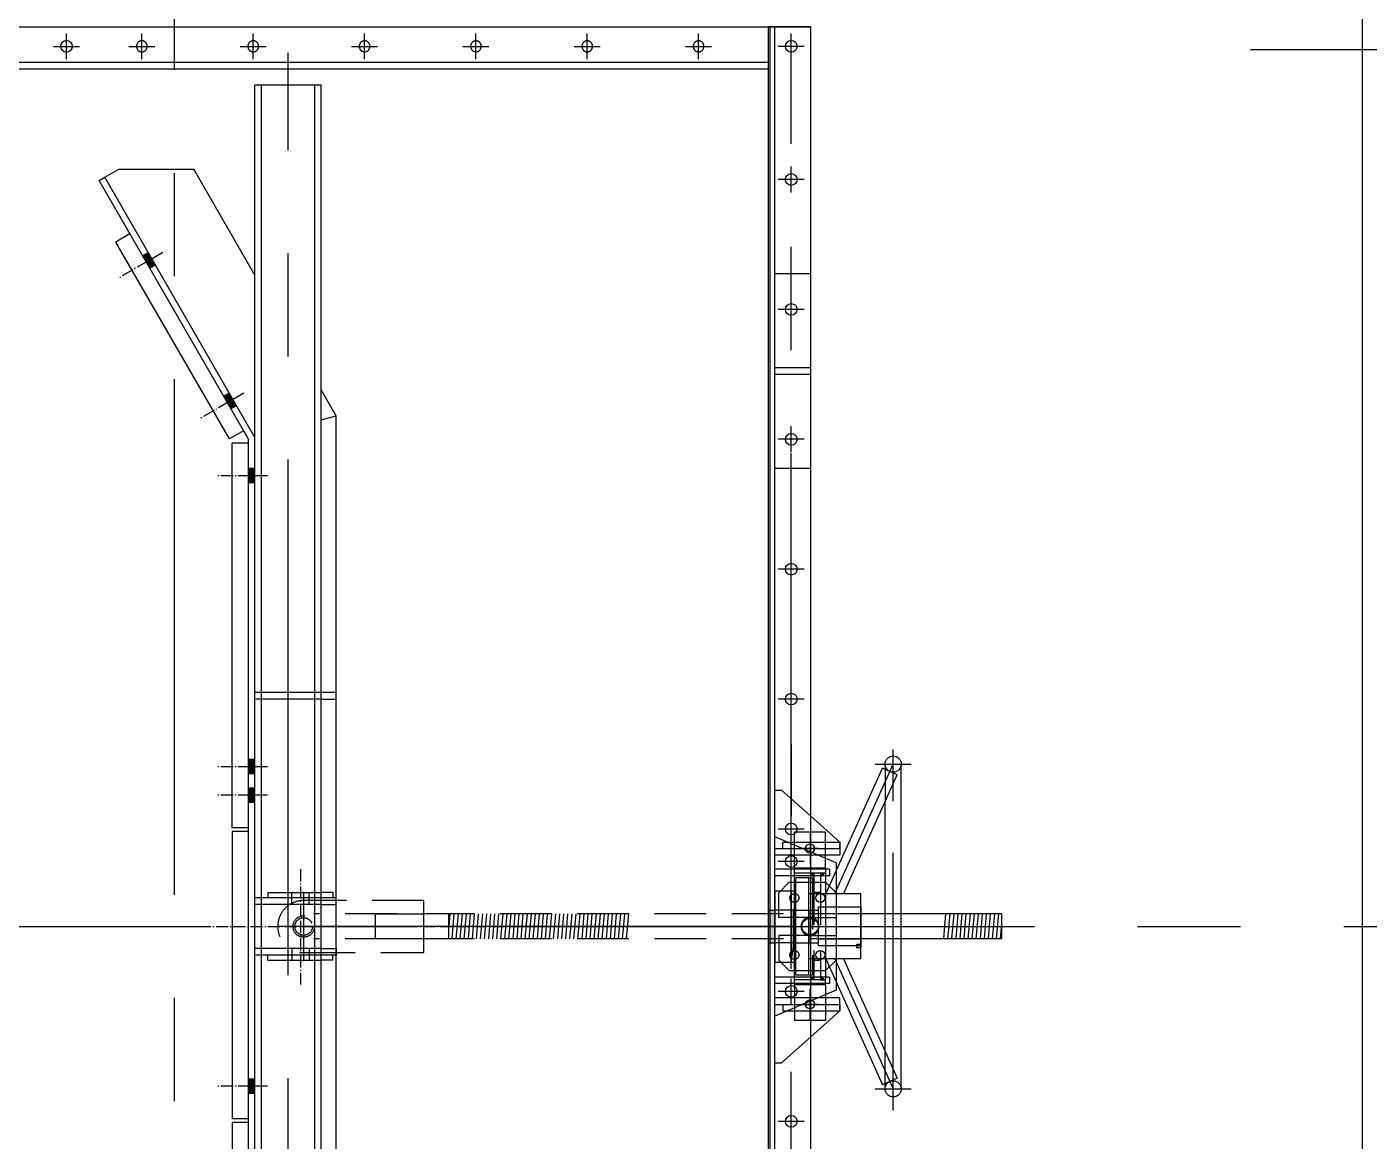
# Model space of a CAD drawing. Extents: x 0 to 45720, y 0 to 30480.
# Drawn here: x 11400 to 13467, y 21525 to 23240 of the extents above; entities that cross this region are included whole.
import ezdxf

# ---------------------------------------------------------------- set-up
doc = ezdxf.new("R2010")
doc.units = 0
doc.header["$LTSCALE"] = 25
for name, pattern in [('CENTER', [50.8, 31.75, -6.35, 6.35, -6.35]), ('CL', [1.0625, 0.75, -0.125, 0.0625, -0.125]), ('HIDDEN', [9.525, 6.35, -3.175]), ('HIDDEN2', [4.7625, 3.175, -1.5875])]:
    doc.linetypes.add(name, pattern=pattern)
for name, color, linetype in [('CL', 1, 'CL'), ('EMS_CL', 1, 'CENTER'), ('EMS_DIM', 3, 'CONTINUOUS'), ('EMS_GRAY', 252, 'CONTINUOUS'), ('EMS_GRAY_HIDDEN', 252, 'HIDDEN'), ('EMS_HF', 3, 'HIDDEN2'), ('EMS_HIDDEN', 3, 'HIDDEN'), ('EMS_OBJECT', 2, 'CONTINUOUS'), ('LINER', 252, 'CONTINUOUS')]:
    doc.layers.add(name, color=color, linetype=linetype)

# ---------------------------------------------------------------- blocks, each defined once
blk = doc.blocks.new('A$C0561262B')
at = {"layer": 'EMS_CL'}
for p, q in [((364, -566.6), (364, 553.6)), ((184, 100), (364, 500)), ((308.9, 500), (419.1, 500)), ((108, 287.8), (108, 192.2)), ((133, 240), (83, 240)), ((108, 48.3), (108, -48.3)), ((-163.7, 0), (529.3, 0)), ((108, 40.2), (108, -56.4)), ((184, -100), (364, -500)), ((108, -287.8), (108, -192.2)), ((133, -240), (83, -240)), ((308.9, -500), (419.1, -500))]:
    blk.add_line(p, q, dxfattribs=at)
at = {"layer": 'EMS_GRAY'}
for p, q in [((389, -500), (389, 500)), ((156.6, 100), (330.9, 487.5)), ((211.4, 100), (376.5, 466.9)), ((339, -383.5), (339, 383.5)), ((60, 180), (60, 290)), ((156, 290), (60, 290)), ((156, 180), (156, 290)), ((188, 196), (0, 276)), ((168, 176), (0, 176)), ((60, -180), (60, 180)), ((156, 180), (60, 180)), ((156, 180), (156, 164)), ((168, 176), (168, 156)), ((188, 196), (188, 28)), ((168, 156), (0, 156)), ((44, 136), (12, 104)), ((44, 136), (156, 136)), ((156, 164), (60, 164)), ((64, -150), (64, 150)), ((104, 150), (64, 150)), ((104, -150), (104, 150)), ((108, 164), (120, 152)), ((152, 164), (140, 152)), ((156, 164), (156, -164)), ((188, 104), (156, 136)), ((0, 110), (0, -110)), ((12, 28), (12, 104)), ((264, 100), (104, 100)), ((140, 105), (120, 105)), ((188, 104), (188, -104)), ((264, -100), (264, 100)), ((108, 28), (12, 28)), ((108, 28), (188, 28)), ((12, -28), (12, -104)), ((108, -28), (12, -28)), ((108, -28), (188, -28)), ((188, -28), (188, -196)), ((12, -104), (44, -136)), ((264, -100), (104, -100)), ((140, -105), (120, -105)), ((156, -136), (188, -104)), ((156.6, -100), (330.9, -487.5)), ((211.4, -100), (376.5, -466.9)), ((168, -156), (0, -156)), ((44, -136), (156, -136)), ((156, -164), (60, -164)), ((104, -150), (64, -150)), ((108, -164), (120, -152)), ((152, -164), (140, -152)), ((140, -164), (152, -164)), ((156, -180), (156, -164)), ((168, -156), (168, -176)), ((168, -176), (0, -176)), ((188, -196), (0, -276)), ((156, -180), (60, -180)), ((60, -180), (60, -290)), ((156, -180), (156, -290)), ((156, -290), (60, -290))]:
    blk.add_line(p, q, dxfattribs=at)
for centre, radius in [((364, 500), 25), ((108, 240), 14), ((60, 88), 14), ((60, 88), 14), ((140, 88), 14), ((140, 88), 14), ((108, 0), 25), ((60, -88), 14), ((60, -88), 14), ((140, -88), 14), ((140, -88), 14), ((108, -240), 14), ((364, -500), 25)]:
    blk.add_circle(centre, radius, dxfattribs=at)
for start, end in [(90, 270), (270, 90)]:
    blk.add_arc((108, 0), 28, start, end, dxfattribs=at)
for points in [[(108, 164), (120, 164), (120, 152), (120, 164)], [(152, 164), (140, 164), (140, 152), (140, 164)], [(108, -164), (120, -164), (120, -152), (120, -164)], [(152, -164), (140, -164), (140, -152), (140, -164)]]:
    blk.add_solid(points, dxfattribs=at)
at = {"layer": 'EMS_GRAY_HIDDEN'}
for p, q in [((339, 500), (339, 483.8)), ((376.5, 466.9), (330.9, 487.5)), ((339, 483.8), (339, 383.5)), ((120, 164), (120, -164)), ((140, 164), (140, -164)), ((0, 110), (50, 110)), ((57.9, 50), (0, 50)), ((64, 50), (134, 50)), ((264, 39.1), (134, 39.1)), ((264, -39.1), (134, -39.1)), ((57.9, -50), (0, -50)), ((64, -50), (134, -50)), ((252, -66), (252, -54)), ((252, -66), (252, -54)), ((252, -54), (264, -54)), ((252, -54), (264, -54)), ((264, -66), (252, -66)), ((264, -66), (252, -66)), ((264, -54), (264, -66)), ((264, -54), (264, -66)), ((0, -110), (50, -110)), ((339, -483.8), (339, -383.5)), ((376.5, -466.9), (330.9, -487.5)), ((339, -500), (339, -483.8))]:
    blk.add_line(p, q, dxfattribs=at)
for points in [[(116, -150), (104, -150), (104, 150), (116, 150)], [(134, 60), (264, 60), (264, -60), (134, -60)]]:
    blk.add_lwpolyline(points, close=True, dxfattribs=at)
blk.add_arc((-550, 0), 610, 349.6111, 10.3889, dxfattribs=at)

msp = doc.modelspace()

# ---------------------------------------------------------------- linework, layer by layer
at = {"layer": 'CL'}
for p, q in [((11609.191, 22892.583), (11542.026, 22853.806)), ((11734.191, 22676.076), (11667.027, 22637.299)), ((11770.624, 22549.098), (11693.07, 22549.098)), ((11770.624, 22101.099), (11693.07, 22101.098)), ((11770.624, 22057.098), (11693.07, 22057.098)), ((11821.253, 21943.272), (11821.253, 21766.017)), ((10602.166, 21855.098), (12378.16, 21855.098)), ((11770.624, 21609.099), (11693.07, 21609.098))]:
    msp.add_line(p, q, dxfattribs=at)
at = {"layer": 'EMS_CL'}
for p, q in [((11627.032, 23967.541), (11627.032, 18960.788)), ((11460.991, 23190.098), (11460.991, 23230.098)), ((11577.028, 23190.098), (11577.028, 23230.098)), ((11748.498, 23190.098), (11748.498, 23230.098)), ((11919.968, 23190.098), (11919.968, 23230.098)), ((12091.438, 23190.098), (12091.438, 23230.098)), ((12262.909, 23190.098), (12262.909, 23230.098)), ((12434.379, 23190.098), (12434.379, 23230.098)), ((12577.032, 23190.098), (12577.032, 23230.098)), ((11440.991, 23210.098), (11480.991, 23210.098)), ((11557.028, 23210.098), (11597.028, 23210.098)), ((11728.498, 23210.098), (11768.498, 23210.098)), ((11802.253, 20510.324), (11802.253, 23199.872)), ((11899.968, 23210.098), (11939.968, 23210.098)), ((12071.438, 23210.098), (12111.438, 23210.098)), ((12242.909, 23210.098), (12282.909, 23210.098)), ((12414.379, 23210.098), (12454.379, 23210.098)), ((12597.032, 23210.098), (12557.032, 23210.098)), ((13284.334, 23205.098), (15322.186, 23205.098)), ((12577.032, 20520.098), (12577.032, 23190.098)), ((12577.032, 22985.098), (12577.032, 23025.098)), ((12597.032, 23005.098), (12557.032, 23005.098)), ((12577.032, 22785.098), (12577.032, 22825.098)), ((12597.032, 22805.098), (12557.032, 22805.098)), ((12577.032, 22585.098), (12577.032, 22625.098)), ((12597.032, 22605.098), (12557.032, 22605.098)), ((12577.032, 22385.098), (12577.032, 22425.098)), ((12597.032, 22405.098), (12557.032, 22405.098)), ((12577.032, 22185.098), (12577.032, 22225.098)), ((12597.032, 22205.098), (12557.032, 22205.098)), ((12577.032, 22135.098), (12577.032, 22025.098)), ((12597.032, 22005.098), (12557.032, 22005.098)), ((12577.032, 21935.098), (12577.032, 21975.098)), ((12597.032, 21955.098), (12557.032, 21955.098)), ((8347.828, 21855.098), (16013.145, 21855.098)), ((12559.38, 21855.098), (12533.752, 21855.098)), ((12577.032, 21535.098), (12577.032, 21575.098)), ((12597.032, 21555.098), (12557.032, 21555.098))]:
    msp.add_line(p, q, dxfattribs=at)
at = {"layer": 'EMS_CL', "color": 252}
for p, q in [((11826.25, 21801.76), (11826.25, 21908.436)), ((12581.029, 21855.256), (11695.909, 21855.256))]:
    msp.add_line(p, q, dxfattribs=at)
at = {"layer": 'EMS_GRAY'}
for p, q in [((10776.751, 23240.098), (12607.032, 23240.098)), ((12542.032, 20470.098), (12542.032, 23240.098)), ((12544.803, 20470.098), (12544.803, 23240.098)), ((12552.032, 20470.098), (12552.032, 23240.098)), ((12607.032, 20470.098), (12607.032, 23240.098)), ((12542.032, 23185.098), (10776.751, 23185.098)), ((12542.032, 23175.098), (10776.751, 23175.098)), ((11751.253, 20560.098), (11751.253, 23150.098)), ((11853.253, 23150.098), (11751.253, 23150.098)), ((11761.253, 20560.098), (11761.253, 23150.098)), ((11843.253, 20560.098), (11843.253, 23150.098)), ((11853.253, 20560.098), (11853.253, 23150.098)), ((11511.253, 23003.47), (11519.913, 23008.47)), ((11519.913, 23008.47), (11541.564, 23020.97)), ((11751.253, 22607.778), (11519.913, 23008.47)), ((11541.564, 23020.97), (11657.034, 23020.97)), ((11751.253, 22857.778), (11657.034, 23020.97)), ((11741.253, 22605.098), (11511.253, 23003.47)), ((11712.102, 22605.589), (11537.104, 22908.699)), ((11586.915, 22892.423), (11578.255, 22887.423)), ((11597.915, 22873.371), (11589.255, 22868.371)), ((12607.032, 22860.098), (12552.032, 22860.098)), ((12607.032, 22715.098), (12552.032, 22715.098)), ((12607.032, 22705.098), (12552.032, 22705.098)), ((11876.253, 22641.271), (11853.253, 22681.109)), ((11711.915, 22675.917), (11703.255, 22670.917)), ((11722.915, 22656.865), (11714.255, 22651.865)), ((11853.253, 22635.109), (11876.253, 22641.271)), ((11876.253, 21068.925), (11876.253, 22641.271)), ((11741.253, 21105.098), (11741.253, 22605.098)), ((11751.253, 22560.098), (11741.253, 22560.098)), ((12607.032, 22560.098), (12552.032, 22560.098)), ((11751.253, 22538.098), (11741.253, 22538.098)), ((11751.253, 22112.099), (11741.253, 22112.099)), ((11751.253, 22090.099), (11741.253, 22090.099)), ((11751.253, 22068.098), (11741.253, 22068.098)), ((12552.032, 22065.098), (12562.032, 22065.098)), ((12562.032, 22065.098), (12607.032, 22025.098)), ((11751.253, 22046.098), (11741.253, 22046.098)), ((12607.032, 22025.098), (12652.032, 21985.098)), ((12552.032, 21975.098), (12607.032, 21975.098)), ((12564.032, 21975.098), (12564.032, 21985.098)), ((12564.032, 21985.098), (12607.032, 21985.098)), ((12607.032, 21985.098), (12652.032, 21985.098)), ((12607.032, 21975.098), (12652.032, 21975.098)), ((12652.032, 21975.098), (12652.032, 21985.098)), ((12652.032, 21985.098), (12652.032, 21975.098)), ((12652.032, 21975.098), (12652.032, 21965.098)), ((12607.032, 21965.098), (12552.032, 21965.098)), ((12652.032, 21965.098), (12607.032, 21965.098)), ((12577.032, 21735.098), (12577.032, 21775.098)), ((12597.032, 21755.098), (12557.032, 21755.098)), ((12607.032, 21745.098), (12552.032, 21745.098)), ((12552.032, 21735.098), (12607.032, 21735.098)), ((12564.032, 21735.098), (12564.032, 21725.098)), ((12652.032, 21745.098), (12607.032, 21745.098)), ((12607.032, 21735.098), (12652.032, 21735.098)), ((12652.032, 21735.098), (12652.032, 21745.098)), ((12652.032, 21735.098), (12652.032, 21725.098)), ((12652.032, 21725.098), (12652.032, 21735.098)), ((12564.032, 21725.098), (12607.032, 21725.098)), ((12607.032, 21685.098), (12652.032, 21725.098)), ((12607.032, 21725.098), (12652.032, 21725.098)), ((12562.032, 21645.098), (12607.032, 21685.098)), ((12552.032, 21645.098), (12562.032, 21645.098)), ((11751.253, 21620.099), (11741.253, 21620.099)), ((11751.253, 21598.099), (11741.253, 21598.099))]:
    msp.add_line(p, q, dxfattribs=at)
for points in [[(11577, 23201.1, 0), (11576.6, 23201.1, 0), (11576.3, 23201.1, 0), (11575.9, 23201.2, 0), (11575.5, 23201.3, 0), (11575.2, 23201.4, 0), (11574.8, 23201.5, 0), (11574.4, 23201.6, 0), (11574.1, 23201.8, 0), (11573.7, 23202, 0), (11573.4, 23202.2, 0), (11573.1, 23202.4, 0), (11572.7, 23202.6, 0), (11572.4, 23202.9, 0), (11572.1, 23203.1, 0), (11571.8, 23203.4, 0), (11571.6, 23203.7, 0), (11571.3, 23204.1, 0), (11571.1, 23204.4, 0), (11570.8, 23204.7, 0), (11570.6, 23205.1, 0), (11570.4, 23205.5, 0), (11570.2, 23205.9, 0), (11570.1, 23206.2, 0), (11569.9, 23206.7, 0), (11569.8, 23207.1, 0), (11569.6, 23207.5, 0), (11569.5, 23207.9, 0), (11569.5, 23208.3, 0), (11569.4, 23208.8, 0), (11569.3, 23209.2, 0), (11569.3, 23209.7, 0), (11569.3, 23210.1, 0), (11569.3, 23210.5, 0), (11569.3, 23211, 0), (11569.4, 23211.4, 0), (11569.5, 23211.9, 0), (11569.5, 23212.3, 0), (11569.6, 23212.7, 0), (11569.8, 23213.1, 0), (11569.9, 23213.5, 0), (11570.1, 23213.9, 0), (11570.2, 23214.3, 0), (11570.4, 23214.7, 0), (11570.6, 23215.1, 0), (11570.8, 23215.5, 0), (11571.1, 23215.8, 0), (11571.3, 23216.1, 0), (11571.6, 23216.5, 0), (11571.8, 23216.8, 0), (11572.1, 23217.1, 0), (11572.4, 23217.3, 0), (11572.7, 23217.6, 0), (11573.1, 23217.8, 0), (11573.4, 23218, 0), (11573.7, 23218.2, 0), (11574.1, 23218.4, 0), (11574.4, 23218.6, 0), (11574.8, 23218.7, 0), (11575.2, 23218.8, 0), (11575.5, 23218.9, 0), (11575.9, 23219, 0), (11576.3, 23219.1, 0), (11576.6, 23219.1, 0), (11577, 23219.1, 0), (11577.4, 23219.1, 0), (11577.8, 23219.1, 0), (11578.2, 23219, 0), (11578.5, 23218.9, 0), (11578.9, 23218.8, 0), (11579.3, 23218.7, 0), (11579.6, 23218.6, 0), (11580, 23218.4, 0), (11580.3, 23218.2, 0), (11580.7, 23218, 0), (11581, 23217.8, 0), (11581.3, 23217.6, 0), (11581.6, 23217.3, 0), (11581.9, 23217.1, 0), (11582.2, 23216.8, 0), (11582.5, 23216.5, 0), (11582.7, 23216.1, 0), (11583, 23215.8, 0), (11583.2, 23215.5, 0), (11583.4, 23215.1, 0), (11583.6, 23214.7, 0), (11583.8, 23214.3, 0), (11584, 23213.9, 0), (11584.2, 23213.5, 0), (11584.3, 23213.1, 0), (11584.4, 23212.7, 0), (11584.5, 23212.3, 0), (11584.6, 23211.9, 0), (11584.7, 23211.4, 0), (11584.7, 23211, 0), (11584.7, 23210.5, 0), (11584.7, 23210.1, 0), (11584.7, 23209.7, 0), (11584.7, 23209.2, 0), (11584.7, 23208.8, 0), (11584.6, 23208.3, 0), (11584.5, 23207.9, 0), (11584.4, 23207.5, 0), (11584.3, 23207.1, 0), (11584.2, 23206.7, 0), (11584, 23206.2, 0), (11583.8, 23205.9, 0), (11583.6, 23205.5, 0), (11583.4, 23205.1, 0), (11583.2, 23204.7, 0), (11583, 23204.4, 0), (11582.7, 23204.1, 0), (11582.5, 23203.7, 0), (11582.2, 23203.4, 0), (11581.9, 23203.1, 0), (11581.6, 23202.9, 0), (11581.3, 23202.6, 0), (11581, 23202.4, 0), (11580.7, 23202.2, 0), (11580.3, 23202, 0), (11580, 23201.8, 0), (11579.6, 23201.6, 0), (11579.3, 23201.5, 0), (11578.9, 23201.4, 0), (11578.5, 23201.3, 0), (11578.2, 23201.2, 0), (11577.8, 23201.1, 0), (11577.4, 23201.1, 0), (11577, 23201.1, 0)], [(11748.5, 23201.1, 0), (11748.1, 23201.1, 0), (11747.7, 23201.1, 0), (11747.4, 23201.2, 0), (11747, 23201.3, 0), (11746.6, 23201.4, 0), (11746.3, 23201.5, 0), (11745.9, 23201.6, 0), (11745.5, 23201.8, 0), (11745.2, 23202, 0), (11744.9, 23202.2, 0), (11744.5, 23202.4, 0), (11744.2, 23202.6, 0), (11743.9, 23202.9, 0), (11743.6, 23203.1, 0), (11743.3, 23203.4, 0), (11743, 23203.7, 0), (11742.8, 23204.1, 0), (11742.5, 23204.4, 0), (11742.3, 23204.7, 0), (11742.1, 23205.1, 0), (11741.9, 23205.5, 0), (11741.7, 23205.9, 0), (11741.5, 23206.2, 0), (11741.4, 23206.7, 0), (11741.2, 23207.1, 0), (11741.1, 23207.5, 0), (11741, 23207.9, 0), (11740.9, 23208.3, 0), (11740.9, 23208.8, 0), (11740.8, 23209.2, 0), (11740.8, 23209.7, 0), (11740.8, 23210.1, 0), (11740.8, 23210.5, 0), (11740.8, 23211, 0), (11740.9, 23211.4, 0), (11740.9, 23211.9, 0), (11741, 23212.3, 0), (11741.1, 23212.7, 0), (11741.2, 23213.1, 0), (11741.4, 23213.5, 0), (11741.5, 23213.9, 0), (11741.7, 23214.3, 0), (11741.9, 23214.7, 0), (11742.1, 23215.1, 0), (11742.3, 23215.5, 0), (11742.5, 23215.8, 0), (11742.8, 23216.1, 0), (11743, 23216.5, 0), (11743.3, 23216.8, 0), (11743.6, 23217.1, 0), (11743.9, 23217.3, 0), (11744.2, 23217.6, 0), (11744.5, 23217.8, 0), (11744.9, 23218, 0), (11745.2, 23218.2, 0), (11745.5, 23218.4, 0), (11745.9, 23218.6, 0), (11746.3, 23218.7, 0), (11746.6, 23218.8, 0), (11747, 23218.9, 0), (11747.4, 23219, 0), (11747.7, 23219.1, 0), (11748.1, 23219.1, 0), (11748.5, 23219.1, 0), (11748.9, 23219.1, 0), (11749.3, 23219.1, 0), (11749.6, 23219, 0), (11750, 23218.9, 0), (11750.4, 23218.8, 0), (11750.7, 23218.7, 0), (11751.1, 23218.6, 0), (11751.5, 23218.4, 0), (11751.8, 23218.2, 0), (11752.1, 23218, 0), (11752.5, 23217.8, 0), (11752.8, 23217.6, 0), (11753.1, 23217.3, 0), (11753.4, 23217.1, 0), (11753.7, 23216.8, 0), (11754, 23216.5, 0), (11754.2, 23216.1, 0), (11754.5, 23215.8, 0), (11754.7, 23215.5, 0), (11754.9, 23215.1, 0), (11755.1, 23214.7, 0), (11755.3, 23214.3, 0), (11755.5, 23213.9, 0), (11755.6, 23213.5, 0), (11755.8, 23213.1, 0), (11755.9, 23212.7, 0), (11756, 23212.3, 0), (11756.1, 23211.9, 0), (11756.1, 23211.4, 0), (11756.2, 23211, 0), (11756.2, 23210.5, 0), (11756.2, 23210.1, 0), (11756.2, 23209.7, 0), (11756.2, 23209.2, 0), (11756.1, 23208.8, 0), (11756.1, 23208.3, 0), (11756, 23207.9, 0), (11755.9, 23207.5, 0), (11755.8, 23207.1, 0), (11755.6, 23206.7, 0), (11755.5, 23206.2, 0), (11755.3, 23205.9, 0), (11755.1, 23205.5, 0), (11754.9, 23205.1, 0), (11754.7, 23204.7, 0), (11754.5, 23204.4, 0), (11754.2, 23204.1, 0), (11754, 23203.7, 0), (11753.7, 23203.4, 0), (11753.4, 23203.1, 0), (11753.1, 23202.9, 0), (11752.8, 23202.6, 0), (11752.5, 23202.4, 0), (11752.1, 23202.2, 0), (11751.8, 23202, 0), (11751.5, 23201.8, 0), (11751.1, 23201.6, 0), (11750.7, 23201.5, 0), (11750.4, 23201.4, 0), (11750, 23201.3, 0), (11749.6, 23201.2, 0), (11749.3, 23201.1, 0), (11748.9, 23201.1, 0), (11748.5, 23201.1, 0)], [(11920, 23201.1, 0), (11919.6, 23201.1, 0), (11919.2, 23201.1, 0), (11918.8, 23201.2, 0), (11918.5, 23201.3, 0), (11918.1, 23201.4, 0), (11917.7, 23201.5, 0), (11917.4, 23201.6, 0), (11917, 23201.8, 0), (11916.7, 23202, 0), (11916.3, 23202.2, 0), (11916, 23202.4, 0), (11915.7, 23202.6, 0), (11915.4, 23202.9, 0), (11915.1, 23203.1, 0), (11914.8, 23203.4, 0), (11914.5, 23203.7, 0), (11914.3, 23204.1, 0), (11914, 23204.4, 0), (11913.8, 23204.7, 0), (11913.6, 23205.1, 0), (11913.4, 23205.5, 0), (11913.2, 23205.9, 0), (11913, 23206.2, 0), (11912.8, 23206.7, 0), (11912.7, 23207.1, 0), (11912.6, 23207.5, 0), (11912.5, 23207.9, 0), (11912.4, 23208.3, 0), (11912.3, 23208.8, 0), (11912.3, 23209.2, 0), (11912.3, 23209.7, 0), (11912.3, 23210.1, 0), (11912.3, 23210.5, 0), (11912.3, 23211, 0), (11912.3, 23211.4, 0), (11912.4, 23211.9, 0), (11912.5, 23212.3, 0), (11912.6, 23212.7, 0), (11912.7, 23213.1, 0), (11912.8, 23213.5, 0), (11913, 23213.9, 0), (11913.2, 23214.3, 0), (11913.4, 23214.7, 0), (11913.6, 23215.1, 0), (11913.8, 23215.5, 0), (11914, 23215.8, 0), (11914.3, 23216.1, 0), (11914.5, 23216.5, 0), (11914.8, 23216.8, 0), (11915.1, 23217.1, 0), (11915.4, 23217.3, 0), (11915.7, 23217.6, 0), (11916, 23217.8, 0), (11916.3, 23218, 0), (11916.7, 23218.2, 0), (11917, 23218.4, 0), (11917.4, 23218.6, 0), (11917.7, 23218.7, 0), (11918.1, 23218.8, 0), (11918.5, 23218.9, 0), (11918.8, 23219, 0), (11919.2, 23219.1, 0), (11919.6, 23219.1, 0), (11920, 23219.1, 0), (11920.3, 23219.1, 0), (11920.7, 23219.1, 0), (11921.1, 23219, 0), (11921.5, 23218.9, 0), (11921.8, 23218.8, 0), (11922.2, 23218.7, 0), (11922.6, 23218.6, 0), (11922.9, 23218.4, 0), (11923.3, 23218.2, 0), (11923.6, 23218, 0), (11923.9, 23217.8, 0), (11924.3, 23217.6, 0), (11924.6, 23217.3, 0), (11924.9, 23217.1, 0), (11925.2, 23216.8, 0), (11925.4, 23216.5, 0), (11925.7, 23216.1, 0), (11925.9, 23215.8, 0), (11926.2, 23215.5, 0), (11926.4, 23215.1, 0), (11926.6, 23214.7, 0), (11926.8, 23214.3, 0), (11926.9, 23213.9, 0), (11927.1, 23213.5, 0), (11927.2, 23213.1, 0), (11927.4, 23212.7, 0), (11927.5, 23212.3, 0), (11927.5, 23211.9, 0), (11927.6, 23211.4, 0), (11927.6, 23211, 0), (11927.7, 23210.5, 0), (11927.7, 23210.1, 0), (11927.7, 23209.7, 0), (11927.6, 23209.2, 0), (11927.6, 23208.8, 0), (11927.5, 23208.3, 0), (11927.5, 23207.9, 0), (11927.4, 23207.5, 0), (11927.2, 23207.1, 0), (11927.1, 23206.7, 0), (11926.9, 23206.2, 0), (11926.8, 23205.9, 0), (11926.6, 23205.5, 0), (11926.4, 23205.1, 0), (11926.2, 23204.7, 0), (11925.9, 23204.4, 0), (11925.7, 23204.1, 0), (11925.4, 23203.7, 0), (11925.2, 23203.4, 0), (11924.9, 23203.1, 0), (11924.6, 23202.9, 0), (11924.3, 23202.6, 0), (11923.9, 23202.4, 0), (11923.6, 23202.2, 0), (11923.3, 23202, 0), (11922.9, 23201.8, 0), (11922.6, 23201.6, 0), (11922.2, 23201.5, 0), (11921.8, 23201.4, 0), (11921.5, 23201.3, 0), (11921.1, 23201.2, 0), (11920.7, 23201.1, 0), (11920.3, 23201.1, 0), (11920, 23201.1, 0)], [(12091.4, 23201.1, 0), (12091.1, 23201.1, 0), (12090.7, 23201.1, 0), (12090.3, 23201.2, 0), (12089.9, 23201.3, 0), (12089.6, 23201.4, 0), (12089.2, 23201.5, 0), (12088.8, 23201.6, 0), (12088.5, 23201.8, 0), (12088.1, 23202, 0), (12087.8, 23202.2, 0), (12087.5, 23202.4, 0), (12087.2, 23202.6, 0), (12086.8, 23202.9, 0), (12086.5, 23203.1, 0), (12086.3, 23203.4, 0), (12086, 23203.7, 0), (12085.7, 23204.1, 0), (12085.5, 23204.4, 0), (12085.2, 23204.7, 0), (12085, 23205.1, 0), (12084.8, 23205.5, 0), (12084.6, 23205.9, 0), (12084.5, 23206.2, 0), (12084.3, 23206.7, 0), (12084.2, 23207.1, 0), (12084.1, 23207.5, 0), (12084, 23207.9, 0), (12083.9, 23208.3, 0), (12083.8, 23208.8, 0), (12083.8, 23209.2, 0), (12083.7, 23209.7, 0), (12083.7, 23210.1, 0), (12083.7, 23210.5, 0), (12083.8, 23211, 0), (12083.8, 23211.4, 0), (12083.9, 23211.9, 0), (12084, 23212.3, 0), (12084.1, 23212.7, 0), (12084.2, 23213.1, 0), (12084.3, 23213.5, 0), (12084.5, 23213.9, 0), (12084.6, 23214.3, 0), (12084.8, 23214.7, 0), (12085, 23215.1, 0), (12085.2, 23215.5, 0), (12085.5, 23215.8, 0), (12085.7, 23216.1, 0), (12086, 23216.5, 0), (12086.3, 23216.8, 0), (12086.5, 23217.1, 0), (12086.8, 23217.3, 0), (12087.2, 23217.6, 0), (12087.5, 23217.8, 0), (12087.8, 23218, 0), (12088.1, 23218.2, 0), (12088.5, 23218.4, 0), (12088.8, 23218.6, 0), (12089.2, 23218.7, 0), (12089.6, 23218.8, 0), (12089.9, 23218.9, 0), (12090.3, 23219, 0), (12090.7, 23219.1, 0), (12091.1, 23219.1, 0), (12091.4, 23219.1, 0), (12091.8, 23219.1, 0), (12092.2, 23219.1, 0), (12092.6, 23219, 0), (12092.9, 23218.9, 0), (12093.3, 23218.8, 0), (12093.7, 23218.7, 0), (12094, 23218.6, 0), (12094.4, 23218.4, 0), (12094.7, 23218.2, 0), (12095.1, 23218, 0), (12095.4, 23217.8, 0), (12095.7, 23217.6, 0), (12096, 23217.3, 0), (12096.3, 23217.1, 0), (12096.6, 23216.8, 0), (12096.9, 23216.5, 0), (12097.2, 23216.1, 0), (12097.4, 23215.8, 0), (12097.6, 23215.5, 0), (12097.9, 23215.1, 0), (12098.1, 23214.7, 0), (12098.2, 23214.3, 0), (12098.4, 23213.9, 0), (12098.6, 23213.5, 0), (12098.7, 23213.1, 0), (12098.8, 23212.7, 0), (12098.9, 23212.3, 0), (12099, 23211.9, 0), (12099.1, 23211.4, 0), (12099.1, 23211, 0), (12099.1, 23210.5, 0), (12099.2, 23210.1, 0), (12099.1, 23209.7, 0), (12099.1, 23209.2, 0), (12099.1, 23208.8, 0), (12099, 23208.3, 0), (12098.9, 23207.9, 0), (12098.8, 23207.5, 0), (12098.7, 23207.1, 0), (12098.6, 23206.7, 0), (12098.4, 23206.2, 0), (12098.2, 23205.9, 0), (12098.1, 23205.5, 0), (12097.9, 23205.1, 0), (12097.6, 23204.7, 0), (12097.4, 23204.4, 0), (12097.2, 23204.1, 0), (12096.9, 23203.7, 0), (12096.6, 23203.4, 0), (12096.3, 23203.1, 0), (12096, 23202.9, 0), (12095.7, 23202.6, 0), (12095.4, 23202.4, 0), (12095.1, 23202.2, 0), (12094.7, 23202, 0), (12094.4, 23201.8, 0), (12094, 23201.6, 0), (12093.7, 23201.5, 0), (12093.3, 23201.4, 0), (12092.9, 23201.3, 0), (12092.6, 23201.2, 0), (12092.2, 23201.1, 0), (12091.8, 23201.1, 0), (12091.4, 23201.1, 0)], [(12262.9, 23201.1, 0), (12262.5, 23201.1, 0), (12262.2, 23201.1, 0), (12261.8, 23201.2, 0), (12261.4, 23201.3, 0), (12261, 23201.4, 0), (12260.7, 23201.5, 0), (12260.3, 23201.6, 0), (12260, 23201.8, 0), (12259.6, 23202, 0), (12259.3, 23202.2, 0), (12258.9, 23202.4, 0), (12258.6, 23202.6, 0), (12258.3, 23202.9, 0), (12258, 23203.1, 0), (12257.7, 23203.4, 0), (12257.5, 23203.7, 0), (12257.2, 23204.1, 0), (12256.9, 23204.4, 0), (12256.7, 23204.7, 0), (12256.5, 23205.1, 0), (12256.3, 23205.5, 0), (12256.1, 23205.9, 0), (12255.9, 23206.2, 0), (12255.8, 23206.7, 0), (12255.6, 23207.1, 0), (12255.5, 23207.5, 0), (12255.4, 23207.9, 0), (12255.3, 23208.3, 0), (12255.3, 23208.8, 0), (12255.2, 23209.2, 0), (12255.2, 23209.7, 0), (12255.2, 23210.1, 0), (12255.2, 23210.5, 0), (12255.2, 23211, 0), (12255.3, 23211.4, 0), (12255.3, 23211.9, 0), (12255.4, 23212.3, 0), (12255.5, 23212.7, 0), (12255.6, 23213.1, 0), (12255.8, 23213.5, 0), (12255.9, 23213.9, 0), (12256.1, 23214.3, 0), (12256.3, 23214.7, 0), (12256.5, 23215.1, 0), (12256.7, 23215.5, 0), (12256.9, 23215.8, 0), (12257.2, 23216.1, 0), (12257.5, 23216.5, 0), (12257.7, 23216.8, 0), (12258, 23217.1, 0), (12258.3, 23217.3, 0), (12258.6, 23217.6, 0), (12258.9, 23217.8, 0), (12259.3, 23218, 0), (12259.6, 23218.2, 0), (12260, 23218.4, 0), (12260.3, 23218.6, 0), (12260.7, 23218.7, 0), (12261, 23218.8, 0), (12261.4, 23218.9, 0), (12261.8, 23219, 0), (12262.2, 23219.1, 0), (12262.5, 23219.1, 0), (12262.9, 23219.1, 0), (12263.3, 23219.1, 0), (12263.7, 23219.1, 0), (12264, 23219, 0), (12264.4, 23218.9, 0), (12264.8, 23218.8, 0), (12265.1, 23218.7, 0), (12265.5, 23218.6, 0), (12265.9, 23218.4, 0), (12266.2, 23218.2, 0), (12266.5, 23218, 0), (12266.9, 23217.8, 0), (12267.2, 23217.6, 0), (12267.5, 23217.3, 0), (12267.8, 23217.1, 0), (12268.1, 23216.8, 0), (12268.4, 23216.5, 0), (12268.6, 23216.1, 0), (12268.9, 23215.8, 0), (12269.1, 23215.5, 0), (12269.3, 23215.1, 0), (12269.5, 23214.7, 0), (12269.7, 23214.3, 0), (12269.9, 23213.9, 0), (12270, 23213.5, 0), (12270.2, 23213.1, 0), (12270.3, 23212.7, 0), (12270.4, 23212.3, 0), (12270.5, 23211.9, 0), (12270.5, 23211.4, 0), (12270.6, 23211, 0), (12270.6, 23210.5, 0), (12270.6, 23210.1, 0), (12270.6, 23209.7, 0), (12270.6, 23209.2, 0), (12270.5, 23208.8, 0), (12270.5, 23208.3, 0), (12270.4, 23207.9, 0), (12270.3, 23207.5, 0), (12270.2, 23207.1, 0), (12270, 23206.7, 0), (12269.9, 23206.2, 0), (12269.7, 23205.9, 0), (12269.5, 23205.5, 0), (12269.3, 23205.1, 0), (12269.1, 23204.7, 0), (12268.9, 23204.4, 0), (12268.6, 23204.1, 0), (12268.4, 23203.7, 0), (12268.1, 23203.4, 0), (12267.8, 23203.1, 0), (12267.5, 23202.9, 0), (12267.2, 23202.6, 0), (12266.9, 23202.4, 0), (12266.5, 23202.2, 0), (12266.2, 23202, 0), (12265.9, 23201.8, 0), (12265.5, 23201.6, 0), (12265.1, 23201.5, 0), (12264.8, 23201.4, 0), (12264.4, 23201.3, 0), (12264, 23201.2, 0), (12263.7, 23201.1, 0), (12263.3, 23201.1, 0), (12262.9, 23201.1, 0)], [(12434.4, 23201.1, 0), (12434, 23201.1, 0), (12433.6, 23201.1, 0), (12433.2, 23201.2, 0), (12432.9, 23201.3, 0), (12432.5, 23201.4, 0), (12432.1, 23201.5, 0), (12431.8, 23201.6, 0), (12431.4, 23201.8, 0), (12431.1, 23202, 0), (12430.7, 23202.2, 0), (12430.4, 23202.4, 0), (12430.1, 23202.6, 0), (12429.8, 23202.9, 0), (12429.5, 23203.1, 0), (12429.2, 23203.4, 0), (12428.9, 23203.7, 0), (12428.7, 23204.1, 0), (12428.4, 23204.4, 0), (12428.2, 23204.7, 0), (12428, 23205.1, 0), (12427.8, 23205.5, 0), (12427.6, 23205.9, 0), (12427.4, 23206.2, 0), (12427.2, 23206.7, 0), (12427.1, 23207.1, 0), (12427, 23207.5, 0), (12426.9, 23207.9, 0), (12426.8, 23208.3, 0), (12426.7, 23208.8, 0), (12426.7, 23209.2, 0), (12426.7, 23209.7, 0), (12426.7, 23210.1, 0), (12426.7, 23210.5, 0), (12426.7, 23211, 0), (12426.7, 23211.4, 0), (12426.8, 23211.9, 0), (12426.9, 23212.3, 0), (12427, 23212.7, 0), (12427.1, 23213.1, 0), (12427.2, 23213.5, 0), (12427.4, 23213.9, 0), (12427.6, 23214.3, 0), (12427.8, 23214.7, 0), (12428, 23215.1, 0), (12428.2, 23215.5, 0), (12428.4, 23215.8, 0), (12428.7, 23216.1, 0), (12428.9, 23216.5, 0), (12429.2, 23216.8, 0), (12429.5, 23217.1, 0), (12429.8, 23217.3, 0), (12430.1, 23217.6, 0), (12430.4, 23217.8, 0), (12430.7, 23218, 0), (12431.1, 23218.2, 0), (12431.4, 23218.4, 0), (12431.8, 23218.6, 0), (12432.1, 23218.7, 0), (12432.5, 23218.8, 0), (12432.9, 23218.9, 0), (12433.2, 23219, 0), (12433.6, 23219.1, 0), (12434, 23219.1, 0), (12434.4, 23219.1, 0), (12434.8, 23219.1, 0), (12435.1, 23219.1, 0), (12435.5, 23219, 0), (12435.9, 23218.9, 0), (12436.3, 23218.8, 0), (12436.6, 23218.7, 0), (12437, 23218.6, 0), (12437.3, 23218.4, 0), (12437.7, 23218.2, 0), (12438, 23218, 0), (12438.3, 23217.8, 0), (12438.7, 23217.6, 0), (12439, 23217.3, 0), (12439.3, 23217.1, 0), (12439.6, 23216.8, 0), (12439.8, 23216.5, 0), (12440.1, 23216.1, 0), (12440.3, 23215.8, 0), (12440.6, 23215.5, 0), (12440.8, 23215.1, 0), (12441, 23214.7, 0), (12441.2, 23214.3, 0), (12441.4, 23213.9, 0), (12441.5, 23213.5, 0), (12441.6, 23213.1, 0), (12441.8, 23212.7, 0), (12441.9, 23212.3, 0), (12441.9, 23211.9, 0), (12442, 23211.4, 0), (12442.1, 23211, 0), (12442.1, 23210.5, 0), (12442.1, 23210.1, 0), (12442.1, 23209.7, 0), (12442.1, 23209.2, 0), (12442, 23208.8, 0), (12441.9, 23208.3, 0), (12441.9, 23207.9, 0), (12441.8, 23207.5, 0), (12441.6, 23207.1, 0), (12441.5, 23206.7, 0), (12441.4, 23206.2, 0), (12441.2, 23205.9, 0), (12441, 23205.5, 0), (12440.8, 23205.1, 0), (12440.6, 23204.7, 0), (12440.3, 23204.4, 0), (12440.1, 23204.1, 0), (12439.8, 23203.7, 0), (12439.6, 23203.4, 0), (12439.3, 23203.1, 0), (12439, 23202.9, 0), (12438.7, 23202.6, 0), (12438.3, 23202.4, 0), (12438, 23202.2, 0), (12437.7, 23202, 0), (12437.3, 23201.8, 0), (12437, 23201.6, 0), (12436.6, 23201.5, 0), (12436.3, 23201.4, 0), (12435.9, 23201.3, 0), (12435.5, 23201.2, 0), (12435.1, 23201.1, 0), (12434.8, 23201.1, 0), (12434.4, 23201.1, 0)]]:
    msp.add_polyline3d(points, dxfattribs=at)
for centre in [(11460.991, 23210.098), (12577.032, 23210.098), (12577.032, 23005.098), (12577.032, 22805.098), (12577.032, 22605.098), (12577.032, 22405.098), (12577.032, 22205.098), (12577.032, 22005.098), (12577.032, 21955.098), (12577.032, 21755.098), (12577.032, 21555.098)]:
    msp.add_circle(centre, 9, dxfattribs=at)
for points in [[(11597.915, 22873.371), (11589.255, 22868.371), (11586.915, 22892.423), (11578.255, 22887.423)], [(11722.915, 22656.865), (11714.255, 22651.865), (11711.915, 22675.917), (11703.255, 22670.917)], [(11751.253, 22538.098), (11741.253, 22538.098), (11751.253, 22560.098), (11741.253, 22560.098)], [(11751.253, 22112.099), (11741.253, 22112.099), (11751.253, 22090.099), (11741.253, 22090.099)], [(11751.253, 22046.098), (11741.253, 22046.098), (11751.253, 22068.098), (11741.253, 22068.098)], [(11751.253, 21620.099), (11741.253, 21620.099), (11751.253, 21598.099), (11741.253, 21598.099)]]:
    msp.add_solid(points, dxfattribs=at)
at = {"layer": 'EMS_GRAY_HIDDEN', "color": 252}
msp.add_line((11826.25, 21808.698), (11826.25, 21894.757), dxfattribs=at)
at = {"layer": 'EMS_HF', "color": 252}
for p, q in [((12011.25, 21895.098), (11826.25, 21895.098)), ((12011.25, 21815.098), (12011.25, 21895.098)), ((12684.032, 21874.306), (11841.25, 21874.306)), ((11936.25, 21874.148), (11936.25, 21836.048)), ((12011.25, 21874.148), (11936.25, 21874.148)), ((12051.446, 21874.306), (12049.779, 21855.256)), ((12049.779, 21836.206), (12049.779, 21874.306)), ((12057.696, 21874.306), (12054.362, 21836.206)), ((12057.696, 21874.306), (12056.029, 21855.256)), ((12063.946, 21874.306), (12060.612, 21836.206)), ((12070.196, 21874.306), (12066.862, 21836.206)), ((12076.446, 21874.306), (12073.112, 21836.206)), ((12082.696, 21874.306), (12079.362, 21836.206)), ((12088.946, 21874.306), (12085.612, 21836.206)), ((12095.196, 21874.306), (12091.862, 21836.206)), ((12101.446, 21874.306), (12098.112, 21836.206)), ((12107.696, 21874.306), (12104.362, 21836.206)), ((12113.946, 21874.306), (12110.612, 21836.206)), ((12113.946, 21874.306), (12112.279, 21855.256)), ((12120.196, 21874.306), (12116.862, 21836.206)), ((12126.446, 21874.306), (12123.112, 21836.206)), ((12132.696, 21874.306), (12129.362, 21836.206)), ((12138.946, 21874.306), (12135.612, 21836.206)), ((12145.196, 21874.306), (12141.862, 21836.206)), ((12151.446, 21874.306), (12148.112, 21836.206)), ((12157.696, 21874.306), (12154.362, 21836.206)), ((12163.946, 21874.306), (12160.612, 21836.206)), ((12170.196, 21874.306), (12166.862, 21836.206)), ((12170.196, 21874.306), (12168.529, 21855.256)), ((12176.446, 21874.306), (12173.112, 21836.206)), ((12182.696, 21874.306), (12179.362, 21836.206)), ((12188.946, 21874.306), (12185.612, 21836.206)), ((12195.196, 21874.306), (12191.862, 21836.206)), ((12201.446, 21874.306), (12198.112, 21836.206)), ((12207.696, 21874.306), (12204.362, 21836.206)), ((12213.946, 21874.306), (12210.612, 21836.206)), ((12220.196, 21874.306), (12216.862, 21836.206)), ((12226.446, 21874.306), (12223.112, 21836.206)), ((12226.446, 21874.306), (12224.779, 21855.256)), ((12232.696, 21874.306), (12229.362, 21836.206)), ((12238.946, 21874.306), (12235.612, 21836.206)), ((12245.196, 21874.306), (12241.862, 21836.206)), ((12251.446, 21874.306), (12248.112, 21836.206)), ((12257.696, 21874.306), (12254.362, 21836.206)), ((12263.946, 21874.306), (12260.612, 21836.206)), ((12270.196, 21874.306), (12266.862, 21836.206)), ((12276.446, 21874.306), (12273.112, 21836.206)), ((12282.696, 21874.306), (12279.362, 21836.206)), ((12282.696, 21874.306), (12281.029, 21855.256)), ((12288.946, 21874.306), (12285.612, 21836.206)), ((12295.196, 21874.306), (12291.862, 21836.206)), ((12301.446, 21874.306), (12298.112, 21836.206)), ((12307.696, 21874.306), (12304.362, 21836.206)), ((12313.946, 21874.306), (12310.612, 21836.206)), ((12320.196, 21874.306), (12316.862, 21836.206)), ((12326.446, 21874.306), (12323.112, 21836.206)), ((12684.032, 21836.206), (11841.25, 21836.206)), ((12011.25, 21836.048), (11936.25, 21836.048)), ((11826.25, 21815.098), (12011.25, 21815.098))]:
    msp.add_line(p, q, dxfattribs=at)
at = {"layer": 'EMS_HF'}
for p, q in [((12582.032, 21910.098), (12582.032, 21880.098)), ((12582.032, 21880.098), (12552.032, 21880.098)), ((12580.017, 21880.098), (12580.017, 21830.098)), ((12582.032, 21830.098), (12552.032, 21830.098)), ((12582.032, 21830.098), (12582.032, 21800.098))]:
    msp.add_line(p, q, dxfattribs=at)
at = {"layer": 'EMS_HF', "color": 252}
for radius in [16.5, 13.5]:
    msp.add_circle((11826.25, 21855.098), radius, dxfattribs=at)
msp.add_arc((11826.25, 21855.098), 40, 90, 270, dxfattribs=at)
at = {"layer": 'EMS_HIDDEN', "color": 252}
for p, q in [((11853.253, 22215.098), (11751.253, 22215.098)), ((11853.253, 22205.098), (11751.253, 22205.098)), ((11853.253, 21899.148), (11751.253, 21899.148)), ((11771.253, 21907.148), (11853.253, 21907.148)), ((11771.253, 21907.148), (11771.253, 21899.148)), ((11807.753, 21899.148), (11807.753, 21907.148)), ((11807.753, 21889.148), (11807.753, 21899.148)), ((11834.753, 21899.148), (11834.753, 21907.148)), ((11834.753, 21889.148), (11834.753, 21899.148)), ((11853.253, 21889.148), (11751.253, 21889.148)), ((11853.253, 21821.048), (11751.253, 21821.048)), ((11853.253, 21811.048), (11751.253, 21811.048)), ((11771.253, 21803.048), (11771.253, 21811.048)), ((11807.753, 21821.048), (11807.753, 21811.048)), ((11807.753, 21811.048), (11807.753, 21803.048)), ((11834.753, 21821.048), (11834.753, 21811.048)), ((11834.753, 21811.048), (11834.753, 21803.048)), ((11771.253, 21803.048), (11853.253, 21803.048))]:
    msp.add_line(p, q, dxfattribs=at)
at = {"layer": 'EMS_HIDDEN'}
for p, q in [((12552.032, 21910.098), (12582.032, 21910.098)), ((12577.032, 21910.098), (12577.032, 21800.098)), ((12542.032, 21880.098), (12552.032, 21880.098)), ((12542.032, 21830.098), (12552.032, 21830.098)), ((12552.032, 21800.098), (12582.032, 21800.098))]:
    msp.add_line(p, q, dxfattribs=at)
msp.add_solid([(12552.032, 21830.098), (12552.032, 21880.098), (12542.032, 21830.098), (12542.032, 21880.098)], dxfattribs=at)
at = {"layer": 'EMS_OBJECT'}
for p, q in [((13457.032, 19405.098), (13457.032, 24305.098)), ((12607.032, 23240.098), (12542.032, 23240.098))]:
    msp.add_line(p, q, dxfattribs=at)
at = {"layer": 'EMS_OBJECT', "color": 252}
for p, q in [((11876.253, 22215.098), (11853.253, 22215.098)), ((11853.253, 22205.098), (11876.253, 22205.098)), ((11876.253, 22205.098), (11876.253, 22215.098)), ((11871.253, 21907.148), (11853.253, 21907.148)), ((11876.253, 21899.148), (11853.253, 21899.148)), ((11871.253, 21907.148), (11871.253, 21899.148)), ((11876.253, 21889.148), (11876.253, 21899.148)), ((11853.253, 21889.148), (11876.253, 21889.148)), ((12901.028, 21874.306), (12684.032, 21874.306)), ((12814.875, 21874.306), (12811.541, 21836.206)), ((12821.125, 21874.306), (12817.791, 21836.206)), ((12827.375, 21874.306), (12824.041, 21836.206)), ((12833.625, 21874.306), (12830.291, 21836.206)), ((12839.875, 21874.306), (12836.541, 21836.206)), ((12846.125, 21874.306), (12842.791, 21836.206)), ((12852.375, 21874.306), (12849.041, 21836.206)), ((12858.625, 21874.306), (12855.291, 21836.206)), ((12864.875, 21874.306), (12861.541, 21836.206)), ((12871.125, 21874.306), (12867.791, 21836.206)), ((12877.375, 21874.306), (12874.041, 21836.206)), ((12883.625, 21874.306), (12880.291, 21836.206)), ((12889.875, 21874.306), (12886.541, 21836.206)), ((12896.125, 21874.306), (12892.791, 21836.206)), ((12901.028, 21874.306), (12901.028, 21836.206)), ((12901.028, 21858.916), (12899.041, 21836.206)), ((12901.028, 21836.206), (12684.032, 21836.206)), ((11853.253, 21821.048), (11876.253, 21821.048)), ((11876.253, 21811.048), (11853.253, 21811.048)), ((11871.253, 21803.048), (11871.253, 21811.048)), ((11876.253, 21821.048), (11876.253, 21811.048)), ((11871.253, 21803.048), (11853.253, 21803.048))]:
    msp.add_line(p, q, dxfattribs=at)
at = {"layer": 'LINER'}
for p, q in [((11558.755, 22921.198), (11537.104, 22908.699)), ((11733.753, 22618.089), (11712.102, 22605.589)), ((11716.251, 22007.098), (11716.253, 22599.098)), ((11741.253, 22599.098), (11716.253, 22599.098)), ((11741.251, 22007.098), (11716.251, 22007.098)), ((11716.251, 22001.098), (11716.253, 21559.098)), ((11741.251, 22001.098), (11716.251, 22001.098)), ((11716.251, 21553.098), (11716.253, 21111.098)), ((11741.251, 21553.098), (11716.251, 21553.098)), ((11741.253, 21559.098), (11716.253, 21559.098))]:
    msp.add_line(p, q, dxfattribs=at)

# ---------------------------------------------------------------- block references
at = {"layer": 'EMS_DIM', "xscale": 0.5, "yscale": 0.5, "zscale": 0.5}
msp.add_blockref('A$C0561262B', (12552.032, 21855.098), dxfattribs=at)

doc.saveas('drawing.dxf')
